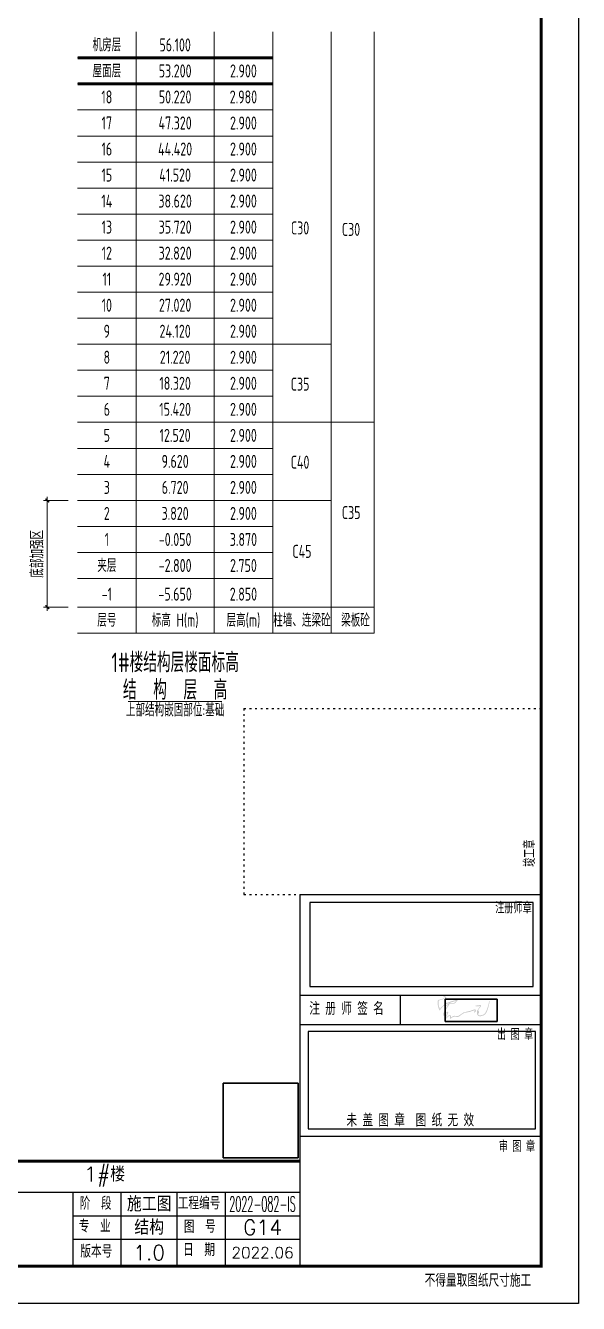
# Model space of a CAD drawing. Header units: millimetres. Extents: x -108786 to 29797, y -10598 to 53433.
# Drawn here: x -39563 to -24686, y -5967 to 28399 of the extents above; entities that cross this region are included whole.
import ezdxf
from ezdxf.enums import TextEntityAlignment as Align

# ---------------------------------------------------------------- set-up
doc = ezdxf.new("R2010")
doc.units = ezdxf.units.MM
doc.header["$MEASUREMENT"] = 0
doc.linetypes.add('DASHED', pattern=[0.75, 0.5, -0.25])
doc.layers.get('Defpoints').update_dxf_attribs({"color": 1})
for name, color, linetype in [('BEAM', 4, 'DASHED'), ('DIM', 3, 'Continuous'), ('GoldSignBox', 7, 'Continuous'), ('JQLayer', 7, 'Continuous'), ('yy', 7, 'Continuous'), ('签字', 7, 'Continuous'), ('高专_图框', 7, 'Continuous')]:
    doc.layers.add(name, color=color, linetype=linetype)
doc.layers.add('T图框', color=7, linetype='Continuous', lineweight=18)
doc.layers.add('尺寸标注-柱', color=3, linetype='Continuous', lineweight=18)
doc.styles.add('GoldAttr', font='txt.shx', dxfattribs={"height": 4, "bigfont": 'hztxt.shx'})
doc.styles.add('TSSD_Dimension', font='Tssdeng.shx', dxfattribs={"width": 0.7, "bigfont": 'Hztxt.shx'})
doc.styles.add('TSSD_Rein', font='tssdeng.shx', dxfattribs={"width": 0.7, "bigfont": 'hztxt.shx'})
doc.styles.add('高专图框仿宋', font='simfang.ttf')
doc.dimstyles.new('TSSD_100_100', dxfattribs={"dimtxt": 350, "dimasz": 100, "dimexe": 100, "dimexo": 250, "dimgap": 100, "dimtad": 1, "dimdec": 0, "dimzin": 0, "dimdsep": 46, "dimtxsty": 'TSSD_Dimension', "dimblk": 'ARCHTICK', "dimblk1": 'ARCHTICK', "dimblk2": 'ARCHTICK', "dimcen": 0, "dimdle": 100, "dimclrt": 7, "dimadec": 0, "dimazin": 0, "dimtfac": 1, "dimtdec": 0, "dimtix": 1, "dimtmove": 2, "dimatfit": 3, "dimfxl": 1, "dimtolj": 1, "dimtzin": 0, "dimarcsym": 0})

# ---------------------------------------------------------------- blocks, each defined once
blk = doc.blocks.new('_ArchTick')
at = {"color": 0, "const_width": 0.35}
blk.add_lwpolyline([(-0.5, -0.5), (0.5, 0.5)], dxfattribs=at)
blk = doc.blocks.new('*D8')
at = {"layer": 'Defpoints', "color": 0, "transparency": 16777216}
for p in [(-814, 3570), (0, 3570), (0, 700)]:
    blk.add_point(p, dxfattribs=at)
at = {"layer": 'DIM', "color": 0, "lineweight": -2, "transparency": 16777216}
for p, q in [((-250, 3570), (-914, 3570)), ((-814, 600), (-814, 3670)), ((-250, 700), (-914, 700))]:
    blk.add_line(p, q, dxfattribs=at)
at = {"layer": 'DIM', "color": 0, "lineweight": -2, "transparency": 16777216, "xscale": 100, "yscale": 100, "zscale": 100}
for p, rotation in [((-814, 3570), 90), ((-814, 700), 270)]:
    blk.add_blockref('_ArchTick', p, dxfattribs=dict(at, rotation=rotation))
at = {"layer": 'DIM', "color": 7, "transparency": 16777216, "insert": (-1089, 2135), "char_height": 350, "attachment_point": 5, "rotation": 90, "style": 'TSSD_Dimension'}
blk.add_mtext('\\A1;底部加强区', dxfattribs=at)
blk = doc.blocks.new('tk_tql_2018')
at = {"layer": '签字', "linetype": 'Continuous'}
h = blk.add_hatch(color=256, dxfattribs=at)
h.dxf.hatch_style = 1
h.paths.add_polyline_path([(-2254, 7142), (-2251, 7154), (-2268, 7162), (-2305, 7157), (-2411, 7129), (-2517, 7091), (-2566, 7091), (-2596, 7075), (-2610, 7035), (-2698, 6959), (-2723, 6926), (-2729, 6926), (-2753, 6985), (-2764, 7040), (-2764, 7137), (-2755, 7149), (-2690, 7164), (-2566, 7213), (-2552, 7227), (-2557, 7240), (-2598, 7265), (-2628, 7273), (-2634, 7267), (-2631, 7252), (-2587, 7232), (-2588, 7224), (-2694, 7178), (-2764, 7165), (-2780, 7156), (-2789, 7121), (-2785, 7018), (-2764, 6937), (-2739, 6885), (-2728, 6883), (-2688, 6939), (-2625, 7001), (-2610, 7007), (-2599, 6989), (-2577, 6985), (-2550, 6999), (-2526, 7021), (-2506, 7032), (-2610, 6866), (-2634, 6801), (-2634, 6742), (-2614, 6742), (-2544, 6810), (-2534, 6812), (-2533, 6804), (-2596, 6679), (-2599, 6657), (-2591, 6649), (-2576, 6647), (-2501, 6717), (-2462, 6733), (-2452, 6723), (-2454, 6660), (-2439, 6657), (-2384, 6698), (-2359, 6709), (-2295, 6711), (-2265, 6701), (-2243, 6701), (-2207, 6719), (-2119, 6787), (-2066, 6814), (-1923, 6841), (-1860, 6864), (-1793, 6882), (-1796, 6860), (-1807, 6848), (-1809, 6829), (-1793, 6820), (-1753, 6869), (-1752, 6877), (-1766, 6883), (-1772, 6906), (-1799, 6907), (-1899, 6877), (-1912, 6869), (-2088, 6828), (-2240, 6727), (-2335, 6736), (-2363, 6731), (-2427, 6696), (-2425, 6717), (-2435, 6741), (-2450, 6752), (-2477, 6753), (-2515, 6731), (-2563, 6685), (-2564, 6693), (-2528, 6761), (-2501, 6834), (-2507, 6842), (-2523, 6844), (-2560, 6822), (-2604, 6782), (-2610, 6782), (-2601, 6831), (-2555, 6920), (-2473, 7040), (-2466, 7064), (-2420, 7059), (-2355, 7062), (-2330, 7072), (-2298, 7094)])
h.paths.add_polyline_path([(-2289, 7137), (-2287, 7132), (-2322, 7100), (-2347, 7085), (-2403, 7078), (-2465, 7086)], flags=16)
h.paths.add_polyline_path([(-2493, 7069), (-2493, 7062), (-2574, 7008), (-2582, 7010), (-2585, 7020), (-2576, 7031), (-2506, 7072)], flags=16)
h.paths.add_polyline_path([(-2561, 7067), (-2576, 7061), (-2574, 7069)], flags=16)
h.paths.add_polyline_path([(-1622, 7016), (-1627, 7021), (-1654, 7024), (-1734, 7012), (-1763, 7013), (-1766, 6999), (-1753, 6986), (-1652, 6996), (-1652, 6986), (-1725, 6877), (-1731, 6828), (-1728, 6779), (-1711, 6746), (-1677, 6727), (-1636, 6723), (-1548, 6746), (-1505, 6780), (-1470, 6834), (-1443, 6901), (-1407, 7026), (-1400, 7069), (-1394, 7081), (-1392, 7129), (-1402, 7130), (-1429, 7008), (-1467, 6893), (-1513, 6809), (-1548, 6774), (-1586, 6758), (-1647, 6747), (-1677, 6753), (-1698, 6771), (-1700, 6785), (-1676, 6817), (-1673, 6844), (-1698, 6880), (-1695, 6894), (-1666, 6940), (-1625, 6989)])
for p, q in [((-8000, 15000), (-8000, 14950)), ((-8000, 15000), (-7950, 15000)), ((-8000, 14850), (-8000, 14800)), ((-7850, 15000), (-7800, 15000)), ((-7700, 15000), (-7650, 15000)), ((-7550, 15000), (-7500, 15000)), ((-7400, 15000), (-7350, 15000)), ((-7250, 15000), (-7200, 15000)), ((-7100, 15000), (-7050, 15000)), ((-6950, 15000), (-6900, 15000)), ((-6800, 15000), (-6750, 15000)), ((-6650, 15000), (-6600, 15000)), ((-6500, 15000), (-6450, 15000)), ((-6350, 15000), (-6300, 15000)), ((-6200, 15000), (-6150, 15000)), ((-6050, 15000), (-6000, 15000)), ((-5900, 15000), (-5850, 15000)), ((-5750, 15000), (-5700, 15000)), ((-5600, 15000), (-5550, 15000)), ((-5450, 15000), (-5400, 15000)), ((-5300, 15000), (-5250, 15000)), ((-5150, 15000), (-5100, 15000)), ((-5000, 15000), (-4950, 15000)), ((-4850, 15000), (-4800, 15000)), ((-4700, 15000), (-4650, 15000)), ((-4550, 15000), (-4500, 15000)), ((-4400, 15000), (-4350, 15000)), ((-4250, 15000), (-4200, 15000)), ((-4100, 15000), (-4050, 15000)), ((-3950, 15000), (-3900, 15000)), ((-3800, 15000), (-3750, 15000)), ((-3650, 15000), (-3600, 15000)), ((-3500, 15000), (-3450, 15000)), ((-3350, 15000), (-3300, 15000)), ((-3200, 15000), (-3150, 15000)), ((-3050, 15000), (-3000, 15000)), ((-2900, 15000), (-2850, 15000)), ((-2750, 15000), (-2700, 15000)), ((-2600, 15000), (-2550, 15000)), ((-2450, 15000), (-2400, 15000)), ((-2300, 15000), (-2250, 15000)), ((-2150, 15000), (-2100, 15000)), ((-2000, 15000), (-1950, 15000)), ((-1850, 15000), (-1800, 15000)), ((-1700, 15000), (-1650, 15000)), ((-1550, 15000), (-1500, 15000)), ((-1400, 15000), (-1350, 15000)), ((-1250, 15000), (-1200, 15000)), ((-1100, 15000), (-1050, 15000)), ((-950, 15000), (-900, 15000)), ((-800, 15000), (-750, 15000)), ((-650, 15000), (-600, 15000)), ((-500, 15000), (-450, 15000)), ((-350, 15000), (-300, 15000)), ((-200, 15000), (-150, 15000)), ((-50, 15000), (0, 15000)), ((-8000, 14700), (-8000, 14650)), ((-8000, 14550), (-8000, 14500)), ((-8000, 14400), (-8000, 14350)), ((-8000, 14250), (-8000, 14200)), ((-8000, 14100), (-8000, 14050)), ((-8000, 13950), (-8000, 13900)), ((-8000, 13800), (-8000, 13750)), ((-8000, 13650), (-8000, 13600)), ((-8000, 13500), (-8000, 13450)), ((-8000, 13350), (-8000, 13300)), ((-8000, 13200), (-8000, 13150)), ((-8000, 13050), (-8000, 13000)), ((-8000, 12900), (-8000, 12850)), ((-8000, 12750), (-8000, 12700)), ((-8000, 12600), (-8000, 12550)), ((-8000, 12450), (-8000, 12400)), ((-8000, 12300), (-8000, 12250)), ((-8000, 12150), (-8000, 12100)), ((-8000, 12000), (-8000, 11950)), ((-8000, 11850), (-8000, 11800)), ((-8000, 11700), (-8000, 11650)), ((-8000, 11550), (-8000, 11500)), ((-8000, 11400), (-8000, 11350)), ((-8000, 11250), (-8000, 11200)), ((-8000, 11100), (-8000, 11050)), ((-8000, 10950), (-8000, 10900)), ((-8000, 10800), (-8000, 10750)), ((-8000, 10650), (-8000, 10600)), ((-8000, 10500), (-8000, 10450)), ((-8000, 10350), (-8000, 10300)), ((-8000, 10200), (-8000, 10150)), ((-8000, 10050), (-8000, 10000)), ((-8000, 10000), (-7950, 10000)), ((-7850, 10000), (-7800, 10000)), ((-7700, 10000), (-7650, 10000)), ((-7550, 10000), (-7500, 10000)), ((-7400, 10000), (-7350, 10000)), ((-7250, 10000), (-7200, 10000)), ((-7100, 10000), (-7050, 10000)), ((-6950, 10000), (-6900, 10000)), ((-6800, 10000), (-6750, 10000)), ((-6650, 10000), (-6600, 10000)), ((-6500, 10000), (-6500, 0)), ((-6500, 10000), (0, 10000)), ((-6500, 6500), (0, 6500)), ((-6500, 3500), (0, 3500))]:
    blk.add_line(p, q)
at = {"layer": '高专_图框'}
for p, q in [((-6500, 7290), (0, 7290)), ((-3796, 7290), (-3796, 6500)), ((-30600, 1990), (-6500, 1990)), ((-12600, 0), (-12600, 1990)), ((-11300, 0), (-11300, 1990)), ((-9800, 0), (-9800, 1990)), ((-8500, 0), (-8500, 1990)), ((-12600, 1360), (-6500, 1360)), ((-12600, 730), (-6500, 730))]:
    blk.add_line(p, q, dxfattribs=at)
blk.add_lwpolyline([(-6500, 2830, 80, 80, 0), (-40000, 2830, 80, 80, 0), (-40000, 0, 0, 0, 0)], format="xyseb", dxfattribs=at)
at = {"layer": '高专_图框', "insert": (-164, 10738), "char_height": 270, "attachment_point": 7, "rotation": 90, "style": '高专图框仿宋'}
blk.add_mtext('{\\W0.65;竣工章}', dxfattribs=at)
at = {"layer": '高专_图框', "attachment_point": 7, "style": '高专图框仿宋'}
for s, insert, char_height in [('{\\W0.650000;注册师章}', (-1239, 9488), 270), ('{\\W0.700000;注 册 师 签 名}', (-6241, 6757), 300), ('{\\W0.650000;出 图 章}', (-1192, 6084), 270), ('{\\W0.700000;未 盖 图 章  图 纸 无 效}', (-5242, 3757), 300), ('{\\W0.650000;审 图 章}', (-1144, 3072), 270), ('{\\W0.700000;阶  段}', (-12420, 1520), 300), ('{\\W0.700000;工程编号}', (-9781, 1526), 300), ('{\\W0.700000;专  业}', (-12443, 910), 300), ('{\\W0.700000;图  号}', (-9617, 898), 300), ('{\\W0.700000;版本号}', (-12402, 231), 300), ('{\\W0.700000;日  期}', (-9638, 271), 300), ('{\\W0.700000;不得量取图纸尺寸施工}', (-3137, -553), 300)]:
    blk.add_mtext(s, dxfattribs=dict(at, insert=insert, char_height=char_height))
blk = doc.blocks.new('A1+0(841x594)-TK_STYLE_a-TK_HQ_a-62ba77e7', base_point=(10, -10))
at = {"layer": 'GoldSignBox'}
for points in [[(-62.3, 75.22), (-2.19, 75.22), (-2.19, 97.84), (-62.3, 97.84)], [(-25.85, 65.84), (-11.85, 65.84), (-11.85, 71.84), (-25.85, 71.84)], [(-62.77, 36.94), (-1.58, 36.94), (-1.58, 63.17), (-62.77, 63.17)], [(-85.56, 29.14), (-65.46, 29.14), (-65.46, 49.24), (-85.56, 49.24)]]:
    blk.add_lwpolyline(points, close=True, dxfattribs=at)
at = {"layer": 'JQLayer', "color": 7, "linetype": 'Continuous'}
blk.add_lwpolyline([(-831, -10), (-831, 584), (10, 584), (10, -10)], close=True, dxfattribs=at)
at = {"layer": 'JQLayer', "color": 7, "linetype": 'Continuous', "const_width": 0.8}
blk.add_lwpolyline([(-806, 0), (-806, 574), (0, 574), (0, 0)], close=True, dxfattribs=at)
at = {"layer": 'yy'}
for points in [[(-25.85, 71.84), (-11.85, 71.84), (-11.85, 65.84), (-25.85, 65.84)], [(-85.56, 49.24), (-65.46, 49.24), (-65.46, 29.14), (-85.56, 29.14)]]:
    blk.add_lwpolyline(points, close=True, dxfattribs=at)
at = {"layer": '高专_图框', "xscale": 0.01, "yscale": 0.01, "zscale": 0.01}
blk.add_blockref('tk_tql_2018', (0, 0), dxfattribs=at)
at = {"attachment_point": 5, "style": 'GoldAttr'}
for s, insert, char_height, width in [('{\\W1;1#楼}', (-117.5, 24.1), 4, 105), ('{\\W1;施工图}', (-105.5, 16.75), 4, 15), ('{\\W0.475;2022-082-IS}', (-75, 16.75), 4, 20), ('{\\W1;结构}', (-105.5, 10.45), 4, 15), ('{\\W1;G14}', (-75, 10.45), 4, 20), ('{\\W1;1.0}', (-105.5, 3.65), 4, 15), ('{\\W1;2022.06}', (-75, 3.65), 3, 20)]:
    blk.add_mtext(s, dxfattribs=dict(at, insert=insert, char_height=char_height, width=width))
blk = doc.blocks.new('CGB')
at = {"layer": 'T图框'}
for p, q in [((1575, 16170), (1575, 0)), ((3675, 16170), (3675, 0)), ((5250, 16170), (5250, 0)), ((6825, 0), (6825, 16170)), ((7976.7, 0), (7976.7, 16170)), ((5250, 15470), (0, 15470)), ((5250, 14770), (0, 14770)), ((5250, 14070), (0, 14070)), ((5250, 13370), (0, 13370)), ((5250, 12670), (0, 12670)), ((5250, 11970), (0, 11970)), ((5250, 11270), (0, 11270)), ((5250, 10570), (0, 10570)), ((5250, 9870), (0, 9870)), ((5250, 9170), (0, 9170)), ((5250, 8470), (0, 8470)), ((6825, 7770), (0, 7770)), ((5250, 7070), (0, 7070)), ((5250, 6370), (0, 6370)), ((7976.7, 5670), (0, 5670)), ((5250, 4970), (0, 4970)), ((5250, 4270), (0, 4270)), ((6825, 3570), (0, 3570)), ((6825, 3570), (0, 3563.8)), ((5250, 2870), (0, 2870)), ((5250, 2170), (0, 2170)), ((5250, 1470), (0, 1470)), ((7976.7, 700), (0, 700)), ((7976.7, 0), (0, 0)), ((1364.8, -1837.5), (3885.2, -1837.5))]:
    blk.add_line(p, q, dxfattribs=at)
at = {"layer": 'T图框', "linetype": 'Continuous', "style": 'TSSD_Rein', "width": 0.7}
for s, p in [('机房层', (787.5, 15820)), ('56.100', (2625, 15820)), ('屋面层', (787.5, 15120)), ('53.200', (2625, 15120)), ('2.900', (4462.5, 15120)), ('18', (787.5, 14420)), ('50.220', (2625, 14420)), ('2.980', (4462.5, 14420)), ('17', (787.5, 13720)), ('47.320', (2625, 13720)), ('2.900', (4462.5, 13720)), ('16', (787.5, 13020)), ('44.420', (2625, 13020)), ('2.900', (4462.5, 13020)), ('15', (787.5, 12320)), ('41.520', (2625, 12320)), ('2.900', (4462.5, 12320)), ('14', (787.5, 11620)), ('38.620', (2625, 11620)), ('2.900', (4462.5, 11620)), ('13', (787.5, 10920)), ('35.720', (2625, 10920)), ('2.900', (4462.5, 10920)), ('C30', (5986.8, 10897.3)), ('12', (787.5, 10220)), ('32.820', (2625, 10220)), ('2.900', (4462.5, 10220)), ('11', (787.5, 9520)), ('29.920', (2625, 9520)), ('2.900', (4462.5, 9520)), ('10', (787.5, 8820)), ('27.020', (2625, 8820)), ('2.900', (4462.5, 8820)), ('9', (787.5, 8120)), ('24.120', (2625, 8120)), ('2.900', (4462.5, 8120)), ('8', (787.5, 7420)), ('21.220', (2625, 7420)), ('2.900', (4462.5, 7420)), ('7', (787.5, 6720)), ('18.320', (2625, 6720)), ('2.900', (4462.5, 6720)), ('C35', (5986.8, 6697.3)), ('6', (787.5, 6020)), ('15.420', (2625, 6020)), ('2.900', (4462.5, 6020)), ('5', (787.5, 5320)), ('12.520', (2625, 5320)), ('2.900', (4462.5, 5320)), ('4', (787.5, 4620)), ('9.620', (2625, 4620)), ('2.900', (4462.5, 4620)), ('C40', (5986.8, 4597.3)), ('3', (787.5, 3920)), ('6.720', (2625, 3920)), ('2.900', (4462.5, 3920)), ('2', (787.5, 3220)), ('3.820', (2625, 3220)), ('2.900', (4462.5, 3220)), ('1', (787.5, 2520)), ('-0.050', (2625, 2520)), ('3.870', (4462.5, 2520)), ('C45', (6037.5, 2199.8)), ('夹层', (787.5, 1820)), ('-2.800', (2625, 1820)), ('2.750', (4462.5, 1820)), ('-1', (787.5, 1050)), ('-5.650', (2625, 1050)), ('2.850', (4462.5, 1050)), ('层号', (787.5, 350)), ('标高 H(m)', (2625, 350)), ('层高(m)', (4462.5, 350)), ('柱墙、连梁砼', (6037.5, 350)), ('梁板砼', (7477.9, 350))]:
    blk.add_text(s, height=350, dxfattribs=at).set_placement(p, align=Align.MIDDLE_CENTER)
for s, p in [('C30', (7111, 10683.1)), ('C35', (7111, 3068.1))]:
    blk.add_text(s, height=350, dxfattribs=at).set_placement(p)
for s, p in [('1#楼结构层楼面标高', (2625, -1050)), ('结  构  层  高', (2625, -1787.6))]:
    blk.add_text(s, height=525, dxfattribs=at).set_placement(p, align=Align.CENTER)
blk.add_text('上部结构嵌固部位:基础', height=350, dxfattribs=at).set_placement((2625, -1891.3), align=Align.TOP_CENTER)
at = {"layer": 'DIM'}
dim = blk.add_linear_dim(base=(-814, 3570), p1=(0, 700), p2=(0, 3570), angle=90, text='底部加强区', dimstyle='TSSD_100_100', dxfattribs=at)
dim.commit()
dim.dimension.update_dxf_attribs({"geometry": '*D8', "text_midpoint": (-1089, 2135)})

msp = doc.modelspace()

# ---------------------------------------------------------------- linework, layer by layer
at = {"layer": 'DIM', "const_width": 80}
for points in [[(-38163.6, 27528.7), (-32913.6, 27528.7)], [(-38163.6, 26828.7), (-32913.6, 26828.7)]]:
    msp.add_lwpolyline(points, dxfattribs=at)

# ---------------------------------------------------------------- block references
at = {"layer": 'BEAM', "xscale": 100, "yscale": 100}
msp.add_blockref('A1+0(841x594)-TK_STYLE_a-TK_HQ_a-62ba77e7', (-24686.5, -5967), dxfattribs=at)
at = {"layer": '尺寸标注-柱'}
msp.add_blockref('CGB', (-38163.6, 12058.7), dxfattribs=at)

doc.saveas('drawing.dxf')
